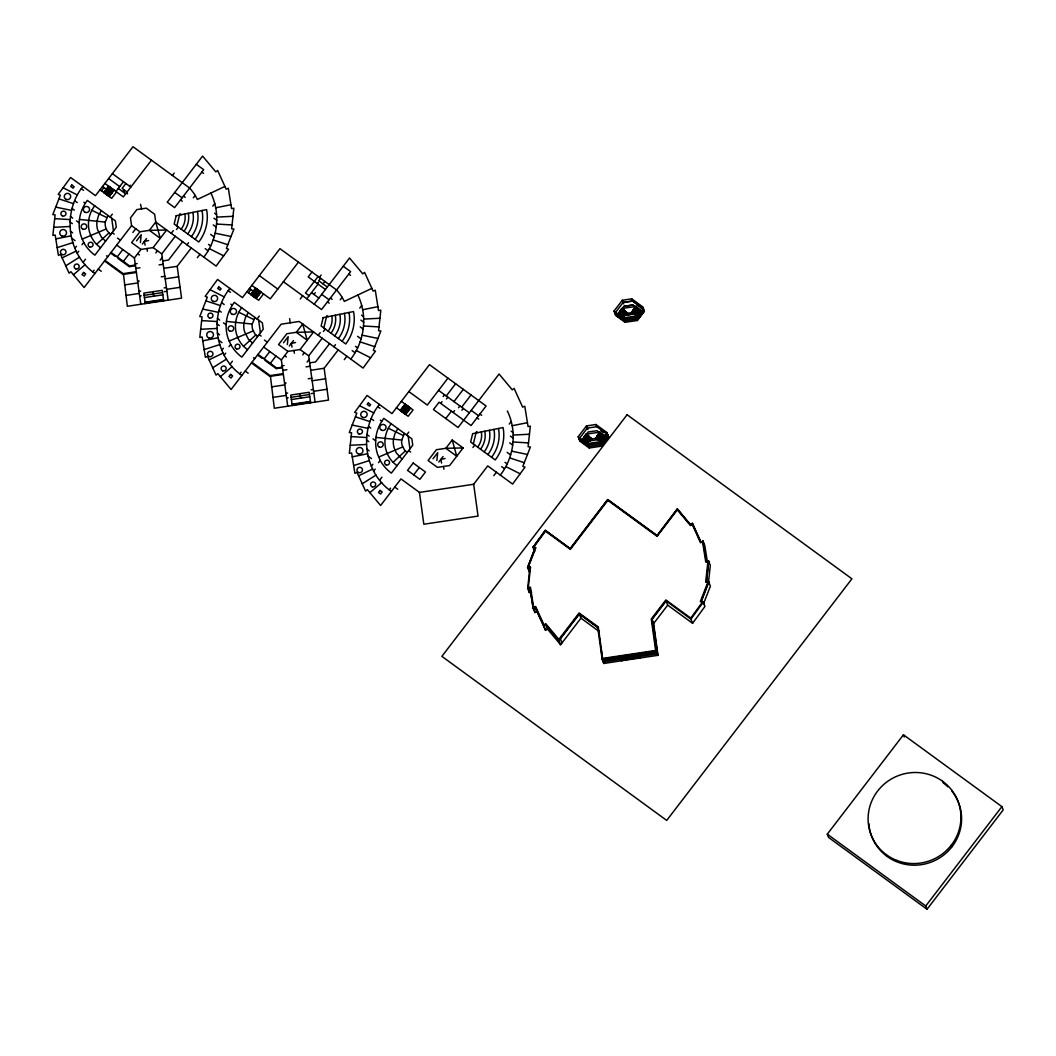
<?xml version="1.0" encoding="UTF-8"?>
<svg xmlns="http://www.w3.org/2000/svg" width="1056" height="1056" viewBox="0 0 1056 1056"><rect width="100%" height="100%" fill="white"/><g stroke="black" fill="none" stroke-linecap="round" stroke-linejoin="round"><path stroke-width="1.5" d="M210.883 193.05C220.876 213.536 217.787 239.237 203.821 257.136M357.839 295.007C367.831 315.493 364.742 341.194 350.777 359.093M507.355 410.995C517.348 431.482 514.272 457.182 500.293 475.081M79.187 222.856L79.464 219.45A40.075 39.032 -21.5 0 1 85.325 203.267L87.331 200.416L115.394 220.889L116.279 227.264L94.882 255.169A40.075 39.032 -21.5 0 1 83.754 242.471L81.074 236.24A40.075 39.032 -21.5 0 1 79.187 222.856L76.494 220.889M226.142 324.799L226.42 321.407A40.075 39.032 -21.5 0 1 232.28 305.224L234.287 302.359L262.35 322.846L263.234 329.208L241.837 357.113A40.075 39.032 -21.5 0 1 230.71 344.414L228.03 338.197A40.075 39.032 -21.5 0 1 226.142 324.799L223.45 322.846M375.659 440.801L375.936 437.408A40.075 39.032 -21.5 0 1 381.797 421.225L383.803 418.361L411.866 438.847L412.751 445.21L391.354 473.114A40.075 39.032 -21.5 0 1 380.226 460.416L377.546 454.186A40.075 39.032 -21.5 0 1 375.659 440.801L372.966 438.834M94.921 273.478C67.241 254.483 61.987 212.296 82.922 186.49M241.877 375.434C214.196 356.426 208.943 314.252 229.878 288.433M391.393 491.423C363.713 472.428 358.459 430.241 379.394 404.435M140.369 242.59L141.227 234.722L136.541 240.847M287.324 344.546L288.182 336.679L283.496 342.791M436.841 460.535L437.712 452.668L433.013 458.792M529.835 567.666L527.63 567.653L535.102 548.051L527.538 567.428L529.835 567.666L527.696 588.456L529.993 588.1L533.254 608.428L535.392 607.504M531.617 592.231L529.32 592.574L529.663 589.42M706.464 581.843L708.602 561.066L706.306 561.409L708.695 561.29L706.464 581.843L708.761 582.094L701.197 601.471L703.349 602.29M708.431 582.806L710.318 565.422L708.602 561.066M110.642 234.604L107.052 230.67L105.653 227.41A13.979 13.609 -21.5 0 1 105.27 222.09L108.016 215.503M257.598 336.547L255.024 334.079L252.608 329.353A13.979 13.609 -21.5 0 1 252.226 324.047L254.971 317.46M407.114 452.549L404.54 450.08L402.125 445.355A13.979 13.609 -21.5 0 1 401.742 440.048L404.488 433.448M176.867 226.01L179.507 215.054M323.822 327.967L326.462 317.011M473.339 443.956L475.979 433.013M701.197 601.471L708.668 581.856L706.372 581.605M703.402 604.098L710.384 586.212L708.668 581.856M635.514 313.698L638.656 308.708L635.567 306.412L631.646 312.695L627.594 313.262L626.05 315.348L627.568 313.21L621.76 308.484L619.41 311.533L624.096 315.414M590.212 441.012L591.743 438.874L595.822 438.372L599.755 432.128L602.831 434.372L599.689 439.362L596.587 437.065M101.363 210.659L98.472 215.662L96.98 221.192A22.361 21.78 -21.5 0 0 97.588 229.693L101.455 237.257L105.587 241.204M248.318 312.602L245.428 317.605L243.936 323.149A22.361 21.78 -21.5 0 0 244.543 331.65L248.411 339.214L252.542 343.16M397.835 428.604L394.944 433.607L393.452 439.151A22.361 21.78 -21.5 0 0 394.06 447.638L396.304 452.866L402.059 459.162M534.666 551.575L532.963 547.219L545.345 530.336L570.319 548.724L607.741 499.541L570.227 548.486M533.042 547.444L545.345 530.336M701.105 601.234L703.256 602.065L690.954 619.172L665.98 600.798L651.922 619.146L656.41 651.196L602.184 659.34L597.696 627.277L579.242 613.813L558.875 640.385L560.591 644.728L580.958 618.169L579.242 613.813M665.98 600.798L667.696 605.154L692.578 623.304L704.972 606.421L703.256 602.065M101.468 190.859L103.976 187.585M103.686 192.482L108.557 186.12M104.056 192.746L106.418 189.658M106.564 189.473L108.926 186.384M104.425 193.024L106.788 189.935M106.933 189.75L109.296 186.661M104.795 193.288L107.158 190.199M107.303 190.014L109.666 186.925M105.164 193.552L107.527 190.463M107.672 190.278L110.035 187.189M105.534 193.829L107.897 190.74M108.042 190.555L110.405 187.466M105.904 194.093L108.266 191.004M108.412 190.819L110.774 187.73M106.26 194.37L108.636 191.281M108.781 191.096L111.144 188.008M106.63 194.634L109.006 191.545M109.151 191.36L111.514 188.272M106.999 194.898L109.375 191.809M109.507 191.624L111.883 188.536M107.369 195.175L109.745 192.086M109.877 191.902L112.253 188.813M107.738 195.439L110.114 192.35M110.246 192.166L112.622 189.077M108.108 195.716L110.484 192.628M110.616 192.443L112.992 189.354M108.478 195.98L110.854 192.892M110.986 192.707L113.362 189.618M108.847 196.258L111.223 193.156M111.355 192.984L113.731 189.895M109.217 196.522L114.101 190.159M115.949 191.506L123.446 181.711M116.556 191.954L111.685 198.317L99.99 189.79M74.844 248.345L76.415 246.299M125.915 183.506L122.153 188.404L127.076 191.994M123.301 190.674L124.001 189.75M82.038 244.715L83.754 242.471M123.631 192.35L124.331 191.426M77.207 253.216L78.751 251.196M129.452 186.094L130.178 185.156M151.47 160.182L123.328 196.891L104.861 183.427M110.114 217.034L112.319 214.157M83.173 262.231L85.47 259.248M92.875 271.841L94.116 270.217M196.297 164.287L203.689 169.673L174.61 207.61L167.231 202.224L202.594 156.077L215.807 171.89L217.642 170.465L226.169 189.169L228.307 188.258L231.568 208.573L233.864 208.23L231.634 228.782L233.944 229.033L226.367 248.411L228.518 249.229L216.124 266.112L155.747 222.05L149.371 230.353L166.637 229.997L153.146 247.606L140.963 249.427L131.617 242.603L139.92 231.779L149.371 230.353L160.274 238.3L155.747 222.05L154.664 214.249L146.309 208.151L136.844 209.576L130.482 217.879L131.564 225.68L84.137 287.549L70.924 271.735L69.089 273.161L60.575 254.443L58.423 255.367L55.176 235.039L52.866 235.396L55.097 214.843L52.8 214.592L60.364 195.215L58.225 194.383L70.607 177.5L95.489 195.664L133.003 146.718L189.618 188.034A48.708 47.441 -21.5 0 1 197.366 199.452L224.915 186.424M172.392 175.454L174.2 173.105M132.845 232.505L135.736 228.73M115.632 255.737L115.157 256.357L110.603 253.031M117.216 256.912L122.852 249.559M118.47 257.809L117.995 258.43L129.083 266.521L129.558 265.901M123.38 261.4L129.004 254.06M142.362 244.055L146.546 238.603M140.791 304.26L134.402 257.994L140.963 249.427M193.288 197.842L195.162 195.4M155.786 252.912L157.45 250.747M171.23 233.35L173.303 230.644M176.458 229.535L178.332 227.093M168.142 300.155L161.753 253.889L175.256 236.28M160.156 260.132L162.241 257.4M182.635 241.679L168.564 260.027L162.73 260.911M212.797 206.144L214.764 203.57M186.938 244.82L188.536 242.735M163.746 268.33L177.184 266.31L191.255 247.962M197.314 257.717L199.94 254.298M248.424 292.816L250.932 289.542M250.642 294.426L255.512 288.064M251.011 294.703L253.374 291.614M253.519 291.43L255.882 288.341M251.381 294.967L253.744 291.878M253.889 291.694L256.252 288.605M251.75 295.244L254.113 292.156M254.258 291.971L256.621 288.882M252.12 295.508L254.483 292.42M254.628 292.235L256.991 289.146M252.476 295.772L254.852 292.684M254.998 292.499L257.36 289.41M252.846 296.05L255.222 292.961M255.367 292.776L257.73 289.687M253.216 296.314L255.592 293.225M255.737 293.04L258.1 289.951M253.585 296.591L255.961 293.502M256.093 293.317L258.469 290.228M253.955 296.855L256.331 293.766M256.463 293.581L258.839 290.492M254.324 297.119L256.7 294.03M256.832 293.858L259.208 290.756M254.694 297.396L257.07 294.307M257.202 294.122L259.578 291.034M255.064 297.66L257.44 294.571M257.572 294.386L259.948 291.298M255.433 297.937L257.809 294.848M257.941 294.664L260.317 291.575M255.803 298.201L258.179 295.112M258.311 294.928L260.687 291.839M256.172 298.478L261.056 292.116M263.512 293.911L258.641 300.274L246.946 291.733M221.8 350.288L223.37 348.242M228.994 346.658L230.71 344.414M224.149 355.159L225.707 353.14M298.426 262.139L270.283 298.848L251.816 285.371M257.057 318.991L259.274 316.1M230.129 364.188L232.426 361.192M311.956 272.012L308.207 276.91L325.433 289.489M239.831 373.784L241.072 372.174M300.221 298.967L302.676 295.772M318.107 276.514L305.448 293.027L309.144 295.72M319.348 277.411L321.143 275.048M320.575 278.309L318.701 280.751L327.307 287.034M317.381 283.602L318.344 282.348M306.794 298.782L318.054 284.104M262.588 357.694L262.112 358.301L257.558 354.974M264.172 358.855L269.808 351.516M313.949 294.452L315.295 292.697M323.004 283.892L324.878 281.45M265.426 359.766L264.95 360.373L276.038 368.465L282.322 366.96M314.186 304.168L349.549 258.02L362.762 273.847L364.597 272.422L373.124 291.126L375.263 290.202L378.523 310.53L380.82 310.187L378.589 330.726L380.886 330.977L373.322 350.354L375.474 351.186L363.079 368.069L299.244 321.473L281.147 324.192L231.092 389.506L217.879 373.679L216.044 375.104L207.517 356.4L205.379 357.311L202.132 336.996L199.822 337.339L202.052 316.787L199.756 316.549L207.319 297.172L205.181 296.34L217.562 279.457L242.444 297.607L279.959 248.662L336.574 289.978A48.708 47.441 -21.5 0 1 344.322 301.396L371.87 288.367M270.336 363.343L275.959 356.004M289.318 345.998L293.502 340.547M287.747 406.217L281.358 359.951L287.918 351.384L300.102 349.549L313.592 331.954L296.327 332.31L286.862 333.722L278.573 344.56L287.918 351.384M340.243 299.798L342.118 297.343M302.742 354.869L304.405 352.691M318.186 335.306L320.258 332.6M323.413 331.492L325.288 329.036M315.097 402.112L308.708 355.846L322.199 338.237M307.098 362.076L309.197 359.344M329.591 343.622L315.52 361.984L309.685 362.855M359.753 308.101L361.72 305.527M333.894 346.764L335.491 344.692M310.702 370.286L324.139 368.267L338.21 349.919M344.269 359.66L346.883 356.255M400.158 410.428L405.042 404.065M400.528 410.705L402.904 407.616M403.036 407.431L405.412 404.342M400.897 410.969L403.273 407.88M403.405 407.695L405.781 404.606M401.267 411.246L403.643 408.157M403.775 407.972L406.151 404.884M401.636 411.51L404.012 408.421M404.144 408.236L406.52 405.148M402.006 411.774L404.382 408.685M404.514 408.5L406.89 405.412M402.376 412.051L404.752 408.962M404.884 408.778L407.26 405.689M402.745 412.315L405.121 409.226M405.253 409.042L407.629 405.953M403.115 412.592L405.491 409.504M405.623 409.319L407.999 406.23M403.484 412.856L405.86 409.768M405.992 409.583L408.368 406.494M403.854 413.134L406.217 410.032M406.362 409.86L408.738 406.758M404.224 413.398L406.586 410.309M406.732 410.124L409.108 407.035M404.593 413.662L406.956 410.573M407.101 410.388L409.464 407.299M404.963 413.939L407.326 410.85M407.471 410.665L409.834 407.576M405.332 414.203L407.695 411.114M407.84 410.929L410.203 407.84M405.702 414.48L410.573 408.118M371.316 466.29L372.887 464.244M378.51 462.66L380.226 460.416M373.679 471.161L375.223 469.141M447.942 378.14L427.31 405.055L408.844 391.578M406.586 434.98L408.791 432.102M443.164 396.554L444.55 394.746M379.645 480.19L381.942 477.193M446.252 395.987L455.624 383.75M440.735 403.405L442.042 401.702M446.45 398.957L447.85 397.148M453.948 401.597L463.32 389.36M389.347 489.786L390.588 488.162M445.764 418.519L451.387 411.18M453.156 412.474L454.568 410.612M458.502 407.748L459.888 405.94M461.63 407.207L471.016 394.97M461.881 410.216L463.28 408.408M413.701 474.857L419.324 467.518M452.219 439.996L445.856 448.298L436.392 449.724L428.089 460.548L437.435 467.372L449.618 465.551L463.109 447.942L452.219 439.996L456.746 456.245L445.856 448.298L463.109 447.942M438.834 462L443.018 456.548M472.93 447.48L474.804 445.038M509.269 424.09L511.236 421.529M473.656 484.268L487.727 465.907L512.596 484.07L524.99 467.174L522.839 466.356L530.416 446.978L528.106 446.728L530.336 426.175L528.04 426.518L524.779 406.204L522.641 407.114L514.114 388.41L512.279 389.836L499.079 374.022L458.08 427.508L433.462 409.543L439.085 402.204L471.082 425.555L486.09 405.979L429.475 364.663L391.961 413.609L367.079 395.446L354.697 412.342L356.836 413.16L349.272 432.538L351.569 432.788L349.338 453.341L351.648 452.998L354.895 473.312L357.047 472.402L365.561 491.106L367.396 489.68L380.609 505.494L400.976 478.922L419.443 492.4L473.656 484.268L478.051 516.094L423.826 524.225L419.443 492.4M613.985 311.098L623.344 317.922L625.086 322.344L615.714 315.467L613.985 311.098L622.288 300.26L631.752 298.848L642.642 306.794L644.384 311.216L637.256 320.509L625.06 322.291M623.898 319.348L636.095 317.566L643.5 308.959L632.597 301L623.132 302.425L614.856 313.302L618.354 315.718L620.69 312.655M493.786 475.662L496.412 472.243M617.298 315.058L624.004 306.306L632.821 304.986L641.612 311.401M637.124 316.219L641.639 311.454L632.834 305.026L624.03 306.346L617.324 315.097L622.565 318.41L626.789 312.576M620.189 312.18L622.538 309.118M617.998 315.493L622.921 309.434M619.054 316.153L623.7 310.068M624.096 310.398L619.397 316.378L621.746 313.447M622.076 319.163L624.888 315.295L622.076 313.487L619.727 316.549L624.479 310.715M620.096 316.813L622.446 313.751M620.453 317.038L624.875 311.032L622.525 314.094M619.978 317.843L621.535 315.81M625.258 311.348L620.783 317.209M618.354 315.718L621.152 317.473L625.64 311.665M621.496 317.698L626.036 311.982M624.188 314.86L621.826 317.869M622.195 318.133L626.419 312.299M621.733 318.952L624.518 315.031M625.64 314.978L627.198 312.946M635.567 306.412L631.607 312.602L633.706 314.2M638.656 308.708L634.036 313.922L624.914 315.348L619.621 311.942L624.056 315.308M636.544 311.982L637.573 310.266M636.28 312.404L635.738 313.183L632.663 310.939M623.344 317.922L635.514 316.087L642.642 306.794M644.081 310.424L636.676 319.044L624.479 320.813M637.243 320.47L644.371 311.164M579.902 441.184L578.16 436.762L586.463 425.924L595.927 424.512L606.817 432.458L608.56 436.88L606.118 435.059M607.662 434.623L600.27 443.23L588.073 445.012L579.031 438.966L587.308 428.089L596.798 426.716L607.688 434.663L601.3 441.883L598.198 439.586L600.587 436.999L604.864 440.128L602.791 438.583M590.594 437.963L588.245 441.025L583.612 437.25L585.935 434.148L591.782 438.966L585.948 434.188M582.146 441.104L584.496 438.042L583.796 437.606L581.447 440.669L588.179 431.97L597.01 430.69L605.774 437.012M586.714 434.782L581.816 440.933L584.364 437.844M584.747 438.161L587.096 435.098M582.516 441.382L584.734 438.108M586.898 435.943L588.469 433.805L597.96 432.432M587.875 435.732L583.202 441.764M579.005 438.913L583.572 442.042L588.258 436.062M583.915 442.253C598.092 423.997 576.721 452.245 586.608 439.415M584.615 442.702L589.037 436.696M584.153 443.507L586.964 439.639M584.971 442.913L589.433 437.012M589.816 437.329L585.301 443.084M587.862 440.708L590.212 437.646L585.644 443.309M586.014 443.586L588.364 440.524M588.707 440.735L585.882 444.563M588.641 441.342L590.977 438.28M586.252 444.827L589.063 440.959L598.224 439.639L602.527 434.689M589.789 440.59L591.347 438.557L589.802 440.642M595.822 438.372L599.729 432.076M600.719 437.646L602.699 434.768M599.914 438.847L600.455 438.068M578.16 436.762L587.506 443.586L599.689 441.751L606.817 432.458M579.586 440.392L588.667 446.53L600.851 444.708L605.154 439.758L603.095 438.266M600.851 444.708L608.269 436.141L605.167 439.811L600.904 436.735M579.876 441.131L589.248 448.008L601.432 446.173L608.533 436.828M677.332 508.9L657.056 535.696L677.332 508.9L690.637 524.951L692.472 523.525M652.001 619.37L666.072 601.022M658.033 655.314L656.317 650.958L602.092 659.102L603.808 663.458L658.033 655.314L653.638 623.502L667.696 605.154M827.284 834.161L903.448 734.791L1001.906 806.639L1003.2 809.912L927.023 909.282L828.564 837.434L827.284 834.161L925.742 906.008L927.023 909.282M925.742 906.008L1001.906 806.639M637.705 317.698L642.22 312.919L634.775 307.652M100.518 247.817L96.571 244.358L108.874 233.006M247.474 349.774L243.527 346.315L255.829 334.963M396.99 465.762L393.043 462.304L405.346 450.965M73.432 274.732L85.246 264.594M220.387 376.675L232.188 366.551M369.904 492.677L381.718 482.552M545.662 624.558L543.827 625.984L545.543 630.34L547.378 628.914L545.662 624.558L558.967 640.609L579.335 614.038L597.788 627.515M545.754 624.796L543.919 626.221L535.3 607.279L533.161 608.19L534.877 612.546L537.016 611.635L535.3 607.279M690.545 524.726L692.38 523.301L700.999 542.23L703.138 541.319M65.749 265.822L79.556 257.136M212.705 367.765L226.512 359.093M362.221 483.767L376.028 475.081M62.132 257.875L76.164 251.064M209.088 359.832L223.12 353.021M358.604 475.82L372.636 469.009M707.52 562.637L704.761 545.437L703.045 541.081L700.999 542.23M82.17 239.118L106.207 229.007M229.126 341.075L253.163 330.95M378.642 457.063L402.679 446.952M57.182 247.632L72.758 242.656M204.138 349.589L219.714 344.612M353.654 465.577L369.23 460.614M148.606 240.557L144.355 241.454L145.108 245.111M295.561 342.5L291.311 343.398L292.063 347.068M445.078 458.502L440.827 459.4L441.58 463.069M55.783 238.894L71.069 235.831M215.675 207.794L230.947 204.719M202.739 340.85L218.024 337.775M362.63 309.738L377.903 306.676M352.255 456.839L367.541 453.776M512.147 425.74L527.419 422.677M135.208 263.868L137.135 263.578M135.366 265.016L129.532 265.888L111.065 252.41M129.32 266.68L135.472 265.756M135.841 268.396L139.96 267.775M159.06 264.911L163.192 264.29M136.29 271.682L123.631 273.583L123.737 274.336M136.396 272.435L122.958 274.454L104.504 260.977M161.251 276.83L164.842 276.289M137.61 281.252L139.168 281.028M124.41 284.948L137.848 282.942M165.198 278.837L178.636 276.817M139.009 291.35L140.646 291.1M164.142 287.879L166.399 287.536M125.862 295.456L139.3 293.436M166.65 289.331L180.074 287.324M164.3 291.654L166.914 291.271M139.656 296.036L141.2 295.799M144.131 295.337L162.532 292.578M144.434 297.594L162.835 294.835M145.081 302.24L163.482 299.482M145.134 302.689L163.535 299.93M145.2 303.138L163.601 300.379M623.159 302.478L632.623 301.052L643.513 308.999M633.785 306.768L624.307 308.141L618.684 315.889M282.163 365.812L284.09 365.521M624.888 315.295L634.036 313.922L638.101 309.434M276.276 368.636L282.427 367.712M282.797 370.352L286.915 369.732M306.016 366.868L310.147 366.247M283.246 373.639L270.587 375.54L270.679 376.292M283.351 374.392L269.914 376.398L251.46 362.934M308.207 378.774L311.797 378.233M284.566 383.209L286.123 382.972M271.366 386.905L284.803 384.886M312.154 380.78L325.591 378.774M285.965 393.307L287.602 393.056M311.098 389.822L313.355 389.492M272.818 397.412L286.242 395.393M313.606 391.288L327.03 389.268M311.256 393.611L313.87 393.215M286.612 397.98L288.156 397.756M291.086 397.294L309.487 394.535M291.39 399.538L309.791 396.779M292.037 404.197L310.438 401.425M292.09 404.646L310.49 401.887M292.156 405.095L310.556 402.336M529.993 588.1L527.604 588.218L529.32 592.574M640.042 657.505L621.641 660.277M216.704 217.114L232.993 216.295M53.75 227.33L70 226.499M363.66 319.07L379.949 318.252M200.706 329.274L216.955 328.456M513.176 435.059L529.465 434.24M350.222 445.276L366.472 444.457M216.546 224.044L232.056 224.954M54.688 218.658L70.184 219.582M363.502 326L378.998 326.911M201.643 320.615L217.14 321.526M513.031 441.989L528.528 442.913M351.16 436.603L366.656 437.527M79.464 219.45L105.27 222.09M226.42 321.407L252.226 324.047M375.936 437.408L401.742 440.048M215.12 233.191L231.013 236.518M55.717 207.108L71.57 210.408M362.076 335.148L377.969 338.461M202.673 309.065L218.526 312.365M511.592 451.15L527.485 454.463M352.202 425.053L368.042 428.366M213.127 239.923L227.806 244.728M58.938 198.884L73.55 203.676M360.083 341.867L374.761 346.685M205.894 300.841L220.506 305.633M509.612 457.868L524.278 462.686M355.41 416.83L370.022 421.634M532.963 547.219L535.194 548.275M91.859 210.276L106.735 217.549M238.814 312.233L253.691 319.506M388.331 428.234L403.207 435.494M209.299 248.596L223.661 255.856M63.083 187.77L77.418 195.017M356.255 350.539L370.616 357.799M210.038 289.714L224.374 296.96M505.771 466.541L520.133 473.801M359.555 405.715L373.89 412.962M617.905 316.576L623.132 319.836M636.808 305.131L639.25 306.94M638.22 309.421L641.322 311.718M635.039 307.243L638.114 309.487M637.639 310.108L641.903 313.196M637.586 310.319L634.511 308.075M637.336 310.424L641.599 313.513M637.032 310.741L641.296 313.83M633.983 308.906L640.992 314.147M640.702 314.464L633.732 309.329M633.468 309.738L640.372 314.728M639.791 315.414L632.927 310.517L636.016 312.814M635.237 312.655L639.474 315.691M634.933 312.972L639.197 316.061M632.412 311.401L635.488 313.645M638.893 316.378L634.63 313.289M632.161 311.824L635.237 314.068M638.59 316.694L634.326 313.606M634.946 314.437L631.871 312.193L638.286 317.011M635.923 315.784L637.969 317.275M622.34 309.949L623.502 310.913M626.617 313.46L627.396 314.094M619.806 311.863L621.773 308.524L627.568 313.21M623.924 319.387L621.152 317.473M624.505 320.866L615.424 314.728M600.983 430.795L603.425 432.604M605.484 437.382L599.214 432.907M598.95 433.316L606.368 438.544M601.814 435.772L606.052 438.808M601.762 435.983L598.686 433.739M603.702 437.633L605.774 439.177L601.511 436.088M598.422 434.161L601.498 436.405M603.398 437.95L605.471 439.494L601.207 436.405M601.234 436.814L598.158 434.57M597.894 434.993L600.97 437.237M604.27 440.761L600.006 437.686M597.379 435.824L603.082 439.93M603.966 441.078L599.702 438.002M597.115 436.234L602.778 440.246M599.399 438.319L603.662 441.408M596.851 436.656L602.488 440.563M599.108 438.636L603.359 441.725M598.805 438.953L603.055 442.042M596.323 437.488L602.765 442.358M596.046 437.857L602.461 442.675M595.782 438.266L597.868 439.864M600.085 441.448L602.158 442.992M599.821 441.857L601.88 443.362M589.618 438.161L590.383 438.755M590.779 439.124L591.558 439.758M583.612 437.25L589.076 441.012L583.796 437.606M588.232 440.972L585.895 438.926M343.253 266.244L350.645 271.63L321.565 309.553L283.417 281.714M588.073 445.012L583.572 442.042M348.77 274.072L350.513 275.352M201.815 172.128L203.57 173.395M361.588 315.137L363.594 316.602M607.741 499.541L656.977 535.471M607.834 499.778L657.056 535.696M214.632 213.18L216.638 214.645M330.396 298.043L332.152 299.323M360.875 320.126L363.752 322.225M511.104 431.125L513.11 432.59M321.684 294.386L329.076 299.772M213.919 218.183L216.797 220.268M183.44 196.086L185.196 197.366M327.452 301.871L329.208 303.151M510.391 436.128L513.269 438.214M360.188 326.872L363.198 329.063M479.912 414.031L481.668 415.312M174.728 192.43L182.12 197.815M311.494 292.657L318.872 298.056M471.2 410.375L478.592 415.76M180.497 199.927L182.252 201.208M213.233 224.915L216.242 227.119M476.969 417.872L478.724 419.153M438.557 390.364L469.326 412.83M509.705 442.86L512.714 445.064M357.614 336.349L361.126 338.923M326.898 315.612L328.297 316.642M210.659 234.406L214.17 236.966M507.131 452.351L510.642 454.925M179.942 213.668L181.342 214.685M476.414 431.614L477.814 432.643M259.327 275.59L277.781 289.054M355.463 346.315L357.601 347.873M112.372 173.633L130.825 187.11M208.507 244.372L210.646 245.929M352.163 350.618L355.014 352.704M504.979 462.317L507.118 463.874M205.207 248.662L208.058 250.747M108.623 178.53L119.698 186.608M501.679 466.607L504.53 468.692M126.377 192.918L127.604 193.816M118.285 188.443L125.677 193.829M249.454 288.46L258.68 295.205M253.004 291.337L258.548 295.376M401.346 401.372L413.041 409.913L408.157 416.275L396.475 407.735M102.498 186.516L111.725 193.248M106.049 189.394L111.593 193.433M402.666 407.154L408.21 411.206M402.534 407.339L408.065 411.391M228.241 290.664L230.498 292.301M81.286 188.707L83.543 190.357M131.564 225.68L139.92 231.779M300.102 349.549L308.708 355.846M377.758 406.652L380.015 408.302M545.437 530.561L570.319 548.724M153.146 247.606L161.753 253.889M230.828 304.154L232.28 305.224M83.873 202.211L85.325 203.267M221.641 302.676L224.189 304.537M380.345 420.156L381.797 421.225M259.116 334.58L261.149 336.072M74.686 200.719L77.233 202.594M264.436 340.058L267.353 342.197M284.645 355.661L286.387 356.941M371.158 418.678L373.718 420.539M219.001 310.438L221.272 312.101M112.16 232.637L114.193 234.115M117.48 238.115L120.397 240.24M408.632 450.582L410.665 452.06M137.689 253.717L139.432 254.984M263.657 347.028L281.358 359.951M72.046 208.481L74.316 210.144M368.518 426.439L370.788 428.102M116.701 245.071L134.402 257.994M217.404 318.45L219.635 320.087M70.448 216.506L72.679 218.13M216.942 323.875L219.305 325.591M258.02 354.367L276.487 367.844M366.92 434.452L369.151 436.075M69.986 221.918L72.349 223.648M366.458 439.864L368.821 441.593M253.506 357.746L254.747 358.644M217.312 333.142L219.595 334.805M106.55 255.803L107.791 256.7M251.922 362.314L270.389 375.791L274.309 408.236L328.522 400.092L324.139 368.267M70.356 231.185L72.64 232.848M218.434 340.019L221.998 342.619M366.828 449.143L369.112 450.806M104.966 260.37L123.433 273.834L127.354 306.28L181.579 298.148L177.184 266.31M71.478 238.075L75.042 240.662M367.963 456.02L371.514 458.608M245.23 371.065L248.2 373.243M580.958 618.169L599.412 631.633M98.274 269.108L101.257 271.286M394.746 487.054L397.729 489.232M677.424 509.137L690.637 524.951M547.378 628.914L560.591 644.728M700.656 542.045L692.38 523.301M537.016 611.635L545.543 630.34M942.652 781.308L943.298 782.945A46.583 45.368 -21.5 0 1 947.879 786.786M951.443 844.958L952.09 846.595M903.448 734.791L904.306 736.969M886.38 854.726L887.027 856.363M640.068 315.058L633.204 310.16M637.309 310.688L634.247 308.484M631.752 298.848L632.623 301.052M635.514 316.087L637.256 320.509M622.288 300.26L623.713 303.904M619.991 312.206L617.628 315.216M690.862 618.948L692.578 623.304M602.831 434.372L600.587 436.999M595.927 424.512L596.798 426.716M599.689 441.751L601.432 446.173M586.463 425.924L587.888 429.568M587.479 435.415L582.846 441.553M587.506 443.586L589.248 448.008M587.294 445.5L582.028 442.134M651.922 619.146L653.638 623.502M639.857 656.462L640.108 657.954M639.527 656.502L640.121 658.007M621.456 659.221L621.707 660.726M621.126 659.261L621.72 660.779M597.696 627.277L598.303 628.822M560.366 638.774L561.99 642.893M527.538 567.428L529.254 571.784M140.554 204.31L141.583 208.864M703.045 541.081L706.398 561.634M534.376 609.431L534.877 612.546M529.901 587.875L533.161 608.19M653.044 621.997L657.439 653.809L603.227 661.954L602.778 658.772M652.529 620.69L656.924 652.502L602.699 660.647L600.719 646.325M603.148 658.693L603.808 663.458M598.528 630.419L599.188 635.184M599.623 638.365L600.283 643.144M443.533 466.462L443.903 469.194M408.17 436.141L409.939 448.879M310.622 402.785L309.17 392.278L290.77 395.036L292.222 405.544M289.608 318.622L290.202 322.832M294.004 350.473L294.386 353.206M299.996 393.65L300.617 398.152M258.654 320.153L260.41 332.878M163.667 300.828L162.215 290.334L143.814 293.093L145.266 303.587M153.041 291.707L153.661 296.208M147.048 248.516L147.431 251.249M111.698 218.196L113.467 230.934M243.527 346.315A30.743 29.951 -21.5 0 1 237.772 337.63L236.848 335.188A30.743 29.951 -21.5 0 1 241.666 307.758M331.795 315.942A19.576 19.074 -21.5 0 1 328.139 331.122M335.293 315.229A23.153 22.559 -21.5 0 1 330.964 333.181M339.86 314.318A27.812 27.086 -21.5 0 1 334.66 335.874M344.428 313.394A32.472 31.627 -21.5 0 1 338.356 338.58M348.995 312.484A37.132 36.168 -21.5 0 1 342.052 341.273M484.823 431.231A23.153 22.559 -21.5 0 1 480.493 449.183M498.511 428.485A37.132 36.168 -21.5 0 1 491.568 457.261M493.944 429.396A32.472 31.627 -21.5 0 1 487.872 454.568M489.377 430.32A27.812 27.086 -21.5 0 1 484.176 451.876M481.312 431.93A19.576 19.074 -21.5 0 1 477.655 447.11M393.043 462.304A30.743 29.951 -21.5 0 1 387.288 453.631L386.364 451.189A30.743 29.951 -21.5 0 1 391.195 423.746M96.571 244.358A30.743 29.951 -21.5 0 1 90.816 235.686L89.892 233.231A30.743 29.951 -21.5 0 1 94.723 205.801M202.039 210.527A37.132 36.168 -21.5 0 1 195.096 239.316M184.84 213.985A19.576 19.074 -21.5 0 1 181.183 229.165M192.905 212.362A27.812 27.086 -21.5 0 1 187.704 233.93M188.338 213.286A23.153 22.559 -21.5 0 1 184.008 231.238M197.472 211.451A32.472 31.627 -21.5 0 1 191.4 236.623M951.905 791.168A46.583 45.368 -21.5 0 1 931.669 861.92A46.583 45.368 -21.5 0 1 868.85 823.614M530.521 567.138L528.304 587.506L530.429 587.189L533.65 607.332L535.63 606.487L544.078 625.033L545.767 623.713L558.862 639.395L579.124 612.968L598.277 626.947L602.633 658.416L655.618 650.456L651.275 618.988L665.874 599.94L690.73 618.09L702.293 602.342L700.313 601.59L707.81 582.371L705.685 582.146L707.903 561.779L705.791 562.096L702.557 541.952L700.59 542.797L692.129 524.251L690.439 525.571L677.345 509.89L657.083 536.316L607.86 500.399L570.346 549.331L545.477 531.194L533.927 546.929L535.894 547.694L528.396 566.9L530.521 567.138M176.18 215.728L174.174 224.044L198.779 242.009A41.791 40.696 -21.5 0 0 206.593 209.616L176.18 215.728M323.136 317.684L321.13 326L345.734 343.966A41.791 40.696 -21.5 0 0 353.549 311.573L323.136 317.684M472.652 433.673L470.646 442.002L495.251 459.954A41.791 40.696 -21.5 0 0 503.065 427.561L472.652 433.673M71.834 185.011L70.726 186.45L73.062 188.153L74.171 186.714L71.834 185.011M83.609 272.448L82.012 274.52L84.097 276.038L85.681 273.979L83.609 272.448M218.777 286.968L217.681 288.394L220.018 290.11L221.126 288.671L218.777 286.968M230.564 374.405L228.967 376.477L231.053 377.995L232.637 375.923L230.564 374.405M302.702 324.007L296.327 332.31L307.23 340.256L302.702 324.007M368.306 402.956L367.198 404.395L369.534 406.098L370.643 404.659L368.306 402.956M380.081 490.406L378.497 492.466L380.569 493.997L382.166 491.924L380.081 490.406M413.173 463.016L407.537 470.369L419.852 479.345L425.476 472.006L413.173 463.016M627.092 414.744L441.883 656.357L666.706 820.42L851.915 578.807L627.092 414.744M639.936 656.964L621.535 659.723L639.936 656.964M604.547 440.405L597.617 435.349L604.56 440.444M209.431 317.909A2.561 2.495 -21.5 0 0 212.916 315.19A2.561 2.495 -21.5 0 0 208.837 313.619A2.561 2.495 -21.5 0 0 209.431 317.909M229.865 331.122A2.812 2.732 -21.5 0 0 233.706 328.139A2.812 2.732 -21.5 0 0 229.218 326.41A2.812 2.732 -21.5 0 0 229.865 331.122M236.61 348.863A2.482 2.416 -21.5 0 0 240.002 346.236A2.482 2.416 -21.5 0 0 236.042 344.705A2.482 2.416 -21.5 0 0 236.61 348.863M232.214 314.318A3.142 3.062 -21.5 0 0 236.504 310.992A3.142 3.062 -21.5 0 0 231.502 309.065A3.142 3.062 -21.5 0 0 232.214 314.318M209.141 356.532A2.785 2.719 -21.5 0 0 212.942 353.588A2.785 2.719 -21.5 0 0 208.494 351.872A2.785 2.719 -21.5 0 0 209.141 356.532M222.658 370.801A2.548 2.482 -21.5 0 0 226.142 368.095A2.548 2.482 -21.5 0 0 222.077 366.538A2.548 2.482 -21.5 0 0 222.658 370.801M209.009 337.986A3.406 3.313 -21.5 0 0 213.404 334.092A3.406 3.313 -21.5 0 0 207.834 332.363A3.406 3.313 -21.5 0 0 209.009 337.986M213.193 301.396A3.234 3.155 -21.5 0 0 217.615 297.977A3.234 3.155 -21.5 0 0 212.454 295.997A3.234 3.155 -21.5 0 0 213.193 301.396M358.948 433.897A2.561 2.495 -21.5 0 0 362.446 431.191A2.561 2.495 -21.5 0 0 358.354 429.62A2.561 2.495 -21.5 0 0 358.948 433.897M358.525 453.974A3.406 3.313 -21.5 0 0 362.921 450.08A3.406 3.313 -21.5 0 0 357.35 448.351A3.406 3.313 -21.5 0 0 358.525 453.974M358.657 472.534A2.785 2.719 -21.5 0 0 362.459 469.577A2.785 2.719 -21.5 0 0 358.01 467.874A2.785 2.719 -21.5 0 0 358.657 472.534M362.71 417.397A3.234 3.155 -21.5 0 0 367.132 413.978A3.234 3.155 -21.5 0 0 361.97 411.985A3.234 3.155 -21.5 0 0 362.71 417.397M372.174 486.79A2.548 2.482 -21.5 0 0 375.659 484.097A2.548 2.482 -21.5 0 0 371.593 482.526A2.548 2.482 -21.5 0 0 372.174 486.79M379.381 447.11A2.812 2.732 -21.5 0 0 383.222 444.14A2.812 2.732 -21.5 0 0 378.734 442.411A2.812 2.732 -21.5 0 0 379.381 447.11M381.744 430.307A3.142 3.062 -21.5 0 0 386.021 426.98A3.142 3.062 -21.5 0 0 381.018 425.053A3.142 3.062 -21.5 0 0 381.744 430.307M386.126 464.851A2.482 2.416 -21.5 0 0 389.519 462.224A2.482 2.416 -21.5 0 0 385.559 460.706A2.482 2.416 -21.5 0 0 386.126 464.851M82.909 229.165A2.812 2.732 -21.5 0 0 86.75 226.195A2.812 2.732 -21.5 0 0 82.262 224.466A2.812 2.732 -21.5 0 0 82.909 229.165M75.702 268.844A2.548 2.482 -21.5 0 0 79.187 266.152A2.548 2.482 -21.5 0 0 75.121 264.581A2.548 2.482 -21.5 0 0 75.702 268.844M85.272 212.362A3.142 3.062 -21.5 0 0 89.549 209.035A3.142 3.062 -21.5 0 0 84.546 207.108A3.142 3.062 -21.5 0 0 85.272 212.362M66.238 199.452A3.234 3.155 -21.5 0 0 70.66 196.02A3.234 3.155 -21.5 0 0 65.498 194.04A3.234 3.155 -21.5 0 0 66.238 199.452M62.185 254.588A2.785 2.719 -21.5 0 0 65.987 251.632A2.785 2.719 -21.5 0 0 61.538 249.916A2.785 2.719 -21.5 0 0 62.185 254.588M62.476 215.952A2.561 2.495 -21.5 0 0 65.974 213.246A2.561 2.495 -21.5 0 0 61.882 211.662A2.561 2.495 -21.5 0 0 62.476 215.952M62.053 236.029A3.406 3.313 -21.5 0 0 66.449 232.135A3.406 3.313 -21.5 0 0 60.878 230.406A3.406 3.313 -21.5 0 0 62.053 236.029M89.654 246.906A2.482 2.416 -21.5 0 0 93.047 244.279A2.482 2.416 -21.5 0 0 89.087 242.761A2.482 2.416 -21.5 0 0 89.654 246.906M896.9 860.455A46.583 45.368 -21.5 0 0 960.524 811.114A46.583 45.368 -21.5 0 0 886.142 782.496A46.583 45.368 -21.5 0 0 896.9 860.455"/></g></svg>
